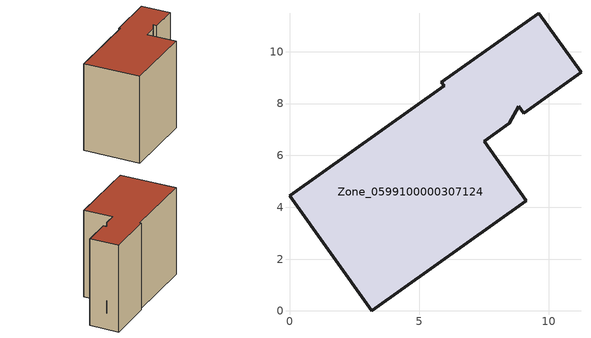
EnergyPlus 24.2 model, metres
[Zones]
Zone_0599100000307124
 floor ground (C_G): 8.84,7.9 8.47,7.24 7.5,6.54 9.13,4.25 3.18,0 0,4.44 5.97,8.69 5.86,8.82 9.61,11.49 11.24,9.21 9.03,7.63 z0
 wall outside (C_F): 11.24,9.21 9.61,11.49 5.86,8.82 5.97,8.69 0,4.44 3.18,0 9.13,4.25 7.5,6.54 8.47,7.24 8.84,7.9 9.03,7.63 11.24,9.21 z0:8.62
 roof outside (C_R): 8.47,7.24 8.84,7.9 9.03,7.63 11.24,9.21 9.61,11.49 5.86,8.82 5.97,8.69 0,4.44 3.18,0 9.13,4.25 7.5,6.54 z8.62
[BUILDING]
Pand.0599100000307124: North Axis=0; Terrain=City; Loads Convergence Tolerance Value=0.04; Temperature Convergence Tolerance Value=0.4; Solar Distribution=FullExterior; Maximum Number of Warmup Days=25; Minimum Number of Warmup Days=1
[Site:Location]
Rotterdam.The.Hague.AP_ZH_NLD Design_Conditions: Latitude=51.96; Longitude=4.45; Time Zone=1; Elevation=-4.5
[SITE:GROUNDTEMPERATURE:BUILDINGSURFACE]
18, 18, 18, 18, 18, 18, 18, 18, 18, 18, 18, 18
[MATERIAL] Thermal Absorptance=0.9; Solar Absorptance=0.7; Visible Absorptance=0.7
Name | Roughness | Thickness | Conductivity | Density | Specific Heat
G.TI.1975-1991 | MediumSmooth | 0.15 | 0.288461 | 540 | 1210
F.TI.1975-1991 | Rough | 0.3 | 0.230769 | 1920 | 840
R.TI.1975-1991 | MediumRough | 0.2 | 0.153846 | 1500 | 1000
[CONSTRUCTION]
C_G: G.TI.1975-1991
C_F: F.TI.1975-1991
C_R: R.TI.1975-1991
[ZONE]
Zone_0599100000307124: Type=1; Multiplier=1; Ceiling Height=Autocalculate; Volume=Autocalculate; Floor Area=autocalculate; Part of Total Floor Area=Yes
[ZONEINFILTRATION:DESIGNFLOWRATE]
Infil_Zone_0599100000307124: Zone or ZoneList or Space or SpaceList=Zone_0599100000307124; Schedule=AlwaysOn; Design Flow Rate Calculation Method=Flow/Area; Flow Rate per Floor Area=0.003; Constant Term Coefficient=1; Temperature Term Coefficient=0; Velocity Term Coefficient=0; Velocity Squared Term Coefficient=0
[HVACTEMPLATE:ZONE:IDEALLOADSAIRSYSTEM]
Zone_0599100000307124: Maximum Heating Supply Air Temperature=50; Minimum Cooling Supply Air Temperature=13; Maximum Heating Supply Air Humidity Ratio=0.0156; Minimum Cooling Supply Air Humidity Ratio=0.0077; Heating Limit=NoLimit; Cooling Limit=NoLimit; Dehumidification Control Type=ConstantSensibleHeatRatio; Cooling Sensible Heat Ratio=0.7; Dehumidification Setpoint=60; Humidification Control Type=None; Humidification Setpoint=30; Outdoor Air Method=None; Outdoor Air Flow Rate per Person=0.00944; Outdoor Air Flow Rate per Zone Floor Area=0; Outdoor Air Flow Rate per Zone=0; Demand Controlled Ventilation Type=None; Outdoor Air Economizer Type=NoEconomizer; Heat Recovery Type=None; Sensible Heat Recovery Effectiveness=0.7; Latent Heat Recovery Effectiveness=0.65
[ZONECONTROL:THERMOSTAT]
ThermostatControl_Zone_0599100000307124: Zone or ZoneList=Zone_0599100000307124; Control Type Schedule=DualSetpointControlType; Control 1=Thermostat_Zone_0599100000307124; Temperature Difference Between Cutout And Setpoint=0
[THERMOSTATSETPOINT:DUALSETPOINT]
Thermostat_Zone_0599100000307124: Heating Setpoint Temperature Schedule=HeatingSetpoint_Zone_0599100000307124; Cooling Setpoint Temperature Schedule=CoolingSetpoint_Zone_0599100000307124
[SCHEDULE:COMPACT]
HeatingSetpoint_Zone_0599100000307124: Through: 12/31, For: AllDays, Until: 24:00, 21
CoolingSetpoint_Zone_0599100000307124: Through: 12/31, For: AllDays, Until: 24:00, 24
DualSetpointControlType: Through: 12/31, For: AllDays, Until: 24:00, 4
AlwaysOn: Through: 12/31, For: AllDays, Until: 24:00, 1
